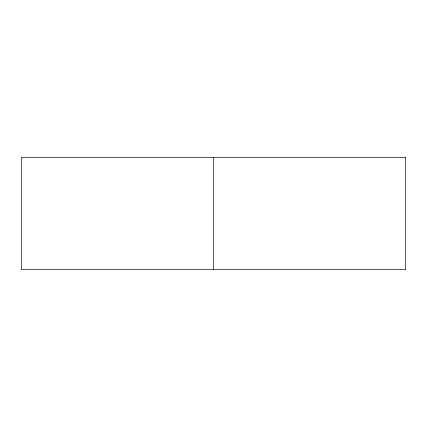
<?xml version="1.0" encoding="UTF-8"?>
<svg xmlns="http://www.w3.org/2000/svg" width="427" height="427" viewBox="0 0 427 427"><rect width="100%" height="100%" fill="white"/><g stroke="black" fill="none" stroke-linecap="round" stroke-linejoin="round"><path stroke-width="0.64" d="M213.5 157.333L213.5 269.667M405.65 157.333L21.35 157.333L21.35 269.667L405.65 269.667L405.65 157.333"/></g></svg>
